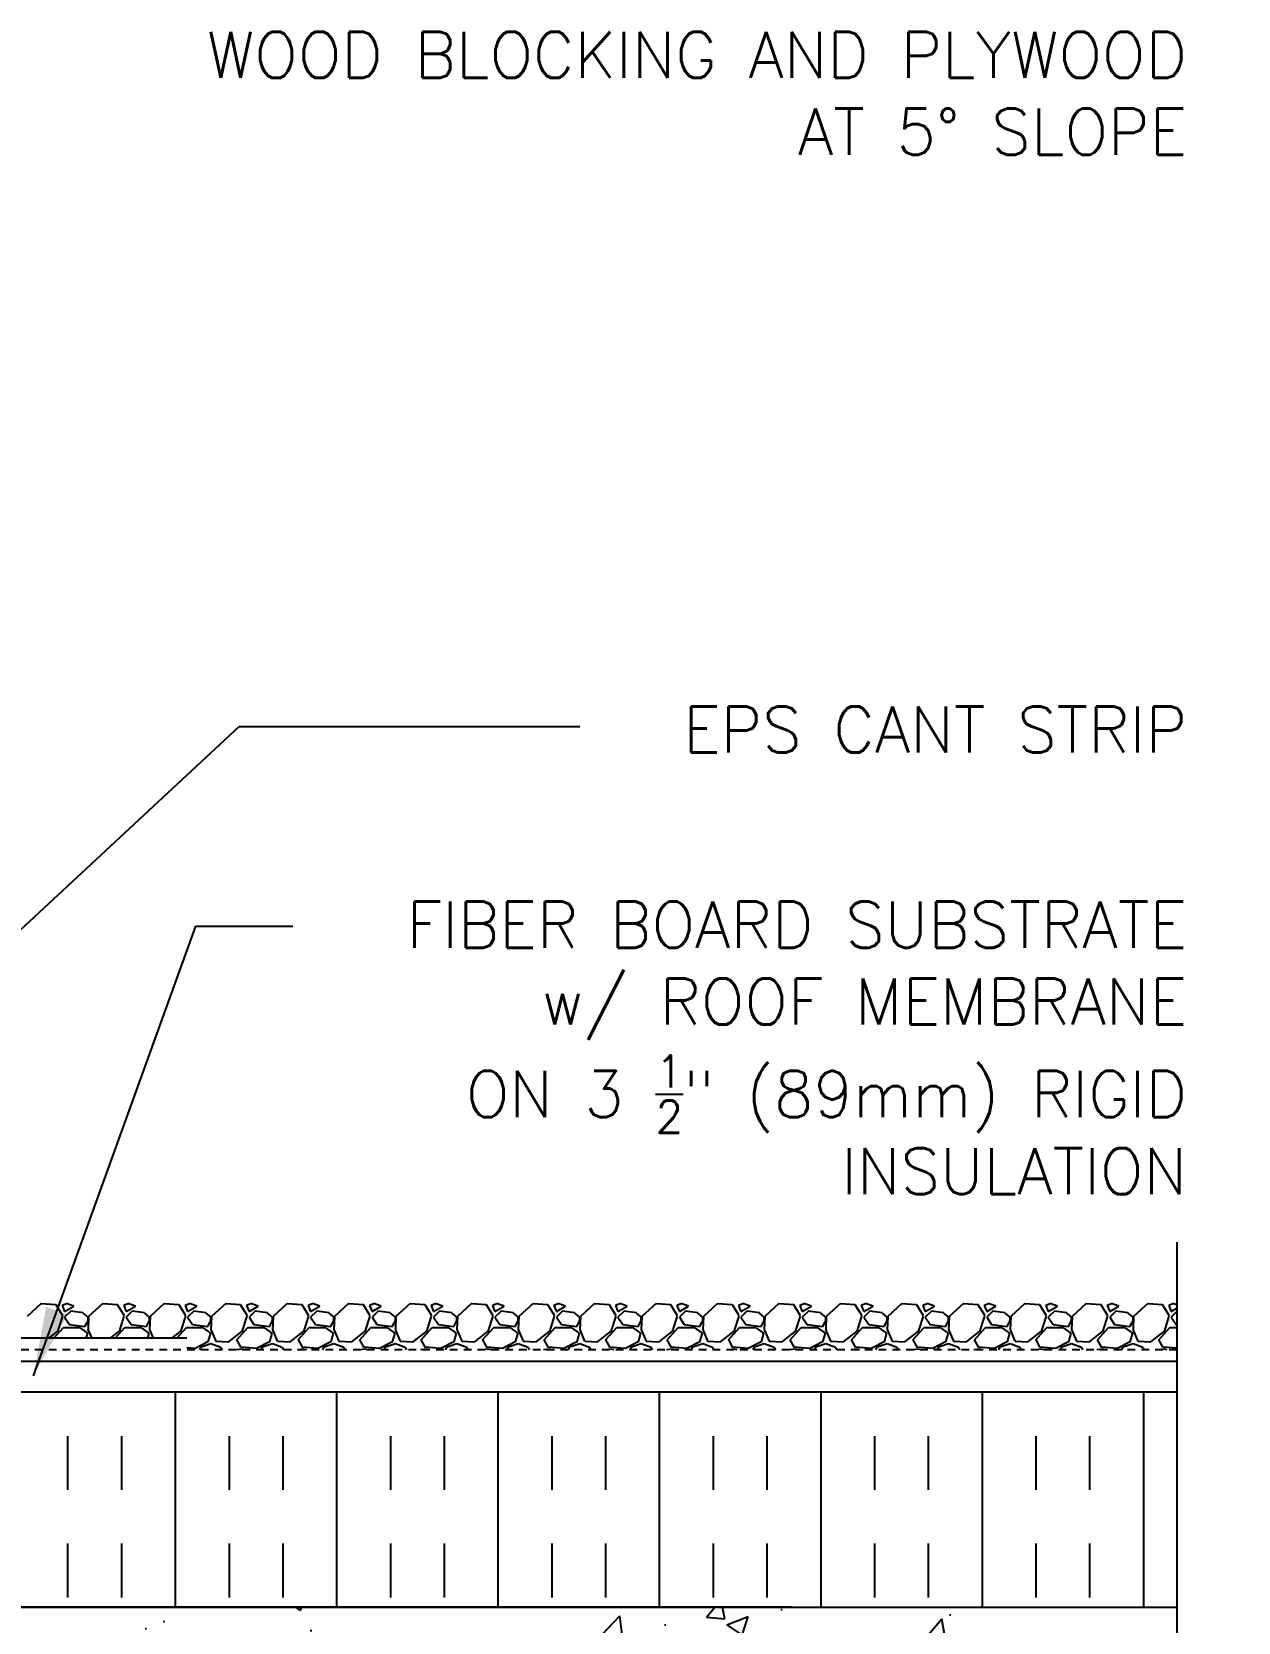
# Model space of a CAD drawing. Header units: inches. Extents: x 168.3 to 226.7, y 165.8 to 240.7.
# Drawn here: x 207.12 to 226.75, y 213.96 to 239.84 of the extents above; entities that cross this region are included whole.
import ezdxf

# ---------------------------------------------------------------- set-up
doc = ezdxf.new("R2010")
doc.units = ezdxf.units.IN
doc.header["$LTSCALE"] = 0.5
doc.header["$MEASUREMENT"] = 0
doc.linetypes.add('DASHED2', pattern=[0.375, 0.25, -0.125])
for name, color, linetype in [('HATCH', 12, 'Continuous'), ('line25', 2, 'Continuous'), ('LINE50', 5, 'Continuous'), ('LINE9', 9, 'Continuous'), ('TEXT', 4, 'Continuous')]:
    doc.layers.add(name, color=color, linetype=linetype)
doc.styles.add('DIM', font='romans.shx', dxfattribs={"width": 0.7})
doc.styles.add('ROMANS', font='romans.shx', dxfattribs={"height": 0.75})
doc.dimstyles.new('ext_12', dxfattribs={"dimscale": 12, "dimtxt": 0.075, "dimasz": 0.09375, "dimexe": 0.09375, "dimexo": 0.0625, "dimgap": 0.0625, "dimtad": 1, "dimdec": 1, "dimzin": 2, "dimdsep": 46, "dimlunit": 4, "dimtxsty": 'DIM', "dimcen": 0.09, "dimdle": 0.09375, "dimclrt": 4, "dimadec": 0, "dimazin": 0, "dimtfac": 1, "dimtdec": 1, "dimtmove": 2, "dimatfit": 3, "dimfxl": 1, "dimfrac": 2, "dimtolj": 1, "dimtzin": 0, "dimarcsym": 0})

msp = doc.modelspace()

# ---------------------------------------------------------------- hatches: boundary and pattern name
at = {"layer": 'HATCH'}
h = msp.add_hatch(dxfattribs=at)
h.set_pattern_fill('AR-CONC', color=256, scale=0.5)
h.set_pattern_definition([(50, (0, 0), (3.5863, -0.31376), [0.375, -4.125]), (355, (0, 0), (-0.693757, 3.76096), [0.3, -3.3]), (100.4514, (0.299, -0.026), (2.892544, 3.4472), [0.3187, -3.50571]), (46.1842, (0, 1), (5.336207, -0.827596), [0.5625, -6.1875]), (96.6356, (0.4447, 0.931), (4.67331, 4.87059), [0.47805, -5.25857]), (351.1842, (0, 1), (4.67331, 4.87059), [0.45, -4.95]), (21, (0.5, 0.75), (2.984535, -2.013094), [0.375, -4.125]), (326, (0.5, 0.75), (1.216577, 3.62575), [0.3, -3.3]), (71.4514, (0.7487, 0.5822), (4.201112, 1.612656), [0.3187, -3.50571]), (37.5, (0, 0), (0.0607993, 1.6644693), [0, -3.26, 0, -3.35, 0, -3.3125]), (7.5, (0, 0), (1.315348, 1.972059), [0, -1.91, 0, -3.185, 0, -1.2625]), (327.5, (-1.115, 0), (2.669112, -0.1127744), [0, -1.25, 0, -3.9, 0, -5.175]), (317.5, (-1.615, 0), (2.915931, 0.500525), [0, -1.625, 0, -2.59, 0, -3.675])])
h.paths.add_polyline_path([(196.564, 233.62, -1), (196.777, 233.109, 2.155404), (197.316, 232.915), (197.304, 232.936, -0.834375), (197.516, 233.062, 0.23174), (197.873, 232.91), (197.978, 232.91), (197.978, 232.98), (197.931, 232.98, -0.414214), (197.868, 233.043), (197.868, 233.11, -0.249069), (197.978, 233.318), (197.978, 233.359), (198.068, 233.359, 0.08841), (198.214, 233.457), (198.214, 234.177, 0.336749), (197.552, 234.072, 0.520567), (197.165, 234.072, 0.520567), (196.666, 234.072, 0.259173), (196.214, 234.291, 0.259173), (195.763, 234.072, 0.520567), (195.263, 234.072, 0.520567), (194.876, 234.072, 0.336749), (194.214, 234.177, 0.336749), (193.552, 234.072, 0.520567), (193.165, 234.072, 0.520567), (192.666, 234.072, 0.520567), (191.819, 234.072, 0.520567), (191.537, 234.072, 0.520567), (190.642, 234.072, 0.520567), (189.903, 234.072, 0.520567), (189.21, 234.072, 0.520567), (188.989, 234.072, 0.321585), (188.214, 234.097), (188.214, 233.457, 0.088416), (188.36, 233.359), (188.45, 233.359), (188.45, 233.318, -0.249069), (188.56, 233.11), (188.56, 233.043, -0.414214), (188.498, 232.98), (188.45, 232.98), (188.45, 232.91), (188.555, 232.91, 0.231736), (188.913, 233.062, -0.8344), (189.125, 232.936), (189.113, 232.915, 2.155404), (189.651, 233.109, -1), (189.865, 233.62, -0.311223), (190.574, 232.604), (190.573, 232.439, 1.661382), (191.135, 232.792, -1), (191.348, 233.303, -0.30095), (192.084, 232.431, 1.661382), (192.645, 232.783, 0.055617), (192.466, 232.829, -0.843243), (192.501, 233.261, -0.047544), (193.214, 233.326, -0.047544), (193.928, 233.261, -0.843243), (193.962, 232.829, 0.055617), (193.783, 232.783, 1.661382), (194.344, 232.431, -0.30095), (195.081, 233.303, -1), (195.294, 232.792, 1.661382), (195.855, 232.439), (195.855, 232.604, -0.311223)])
h.paths.add_polyline_path([(198.214, 229.264, 0.08841), (198.068, 229.362), (197.978, 229.362), (197.978, 229.403, -0.249069), (197.868, 229.61), (197.868, 229.678, -0.414214), (197.931, 229.74), (197.978, 229.74), (197.978, 229.81), (197.873, 229.81, -0.155529), (197.698, 229.945, 0.180914), (197.28, 230.256), (195.699, 230.609, 0.054974), (195.372, 230.645), (193.214, 230.645), (191.056, 230.645, 0.054974), (190.73, 230.609), (189.149, 230.256, 0.180914), (188.731, 229.945, -0.155529), (188.555, 229.81), (188.45, 229.81), (188.45, 229.74), (188.498, 229.74, -0.414214), (188.56, 229.678), (188.56, 229.61, -0.249069), (188.45, 229.403), (188.45, 229.362), (188.36, 229.362, 0.088416), (188.214, 229.264), (188.214, 226.201), (192.433, 226.201), (193.433, 227.201), (193.433, 225.201), (194.433, 226.201), (198.214, 226.201)])
h.paths.add_polyline_path([(198.214, 223.701), (194.433, 223.701), (193.433, 222.701), (193.433, 224.701), (192.433, 223.701), (188.214, 223.701), (188.214, 220.893, 0.088416), (188.36, 220.796), (188.45, 220.796), (188.45, 220.754, -0.249069), (188.56, 220.547), (188.56, 220.479, -0.414214), (188.498, 220.417), (188.45, 220.417), (188.45, 220.347), (188.555, 220.347, -0.168672), (188.741, 220.197, 0.17445), (189.149, 219.902), (190.73, 219.549, 0.054974), (191.056, 219.513), (193.214, 219.513), (195.372, 219.513, 0.054974), (195.699, 219.549), (197.28, 219.902, 0.17445), (197.687, 220.197, -0.168672), (197.873, 220.347), (197.978, 220.347), (197.978, 220.417), (197.931, 220.417, -0.414214), (197.868, 220.479), (197.868, 220.547, -0.249069), (197.978, 220.754), (197.978, 220.796), (198.068, 220.796, 0.08841), (198.214, 220.893)])
h.paths.add_polyline_path([(198.214, 216.701, 0.08841), (198.068, 216.798), (197.978, 216.798), (197.978, 216.84, -0.249069), (197.868, 217.047), (197.868, 217.114, -0.414214), (197.931, 217.177), (197.978, 217.177), (197.978, 217.247), (197.873, 217.247, 0.231736), (197.516, 217.096, -0.8344), (197.304, 217.221), (197.316, 217.243, 2.155404), (196.777, 217.048, -1), (196.564, 216.537, -0.311223), (195.855, 217.553), (195.855, 217.718, 1.661382), (195.294, 217.366, -1), (195.081, 216.854, -0.307094), (194.342, 217.75, 1.604516), (193.783, 217.374, 0.044004), (193.924, 217.335, -0.921438), (193.928, 216.896, -0.047544), (193.214, 216.831, -0.047544), (192.501, 216.896, -0.921438), (192.504, 217.335, 0.044004), (192.645, 217.374, 1.604516), (192.087, 217.75, -0.307094), (191.348, 216.854, -1), (191.135, 217.366, 1.661382), (190.573, 217.718), (190.574, 217.573, -0.316114), (189.865, 216.537, -1), (189.651, 217.048, 2.135543), (189.111, 217.248, -0.940447), (188.913, 217.096, 0.23174), (188.555, 217.247), (188.45, 217.247), (188.45, 217.177), (188.498, 217.177, -0.414214), (188.56, 217.114), (188.56, 217.047, -0.249069), (188.45, 216.84), (188.45, 216.798), (188.36, 216.798, 0.088416), (188.214, 216.701), (188.214, 214.701), (188.214, 214.258, -0.303256), (188.389, 214.19, -0.520567), (188.79, 214.19, -0.520567), (189.087, 214.19, -0.520567), (189.54, 214.19, -0.520567), (189.81, 214.19, -0.520567), (190.209, 214.19, -0.520567), (190.668, 214.19, -0.520567), (191.11, 214.19, -0.520567), (191.515, 214.19, -0.520567), (191.927, 214.19, -0.520567), (192.265, 214.19, -0.520567), (192.536, 214.19, -0.520567), (193.124, 214.19, -0.520567), (193.394, 214.19, -0.520567), (193.889, 214.19, -0.520567), (194.45, 214.19, -0.520567), (194.869, 214.19, -0.520567), (195.524, 214.19, -0.520567), (195.87, 214.19, -0.520567), (196.512, 214.19, -0.520567), (196.992, 214.19, -0.520567), (197.465, 214.19, -0.520567), (197.763, 214.19, -0.520567), (198.21, 214.19, -0.510352), (198.902, 214.201), (198.902, 214.701), (198.214, 214.701)])
h.paths.add_polyline_path([(194.714, 212.951), (194.964, 212.951), (225.747, 212.951), (225.747, 214.201), (198.902, 214.201, 0.510352), (198.21, 214.19, 0.520567), (197.763, 214.19, 0.520567), (197.465, 214.19, 0.520567), (196.992, 214.19, 0.520567), (196.512, 214.19, 0.520567), (195.87, 214.19, 0.520567), (195.524, 214.19, 0.520567), (194.869, 214.19, 0.520567), (194.45, 214.19, 0.520567), (193.889, 214.19, 0.520567), (193.394, 214.19, 0.520567), (193.124, 214.19, 0.520567), (192.536, 214.19, 0.520567), (192.265, 214.19, 0.520567), (191.927, 214.19, 0.520567), (191.515, 214.19, 0.520567), (191.11, 214.19, 0.520567), (190.668, 214.19, 0.520567), (190.209, 214.19, 0.520567), (189.81, 214.19, 0.520567), (189.54, 214.19, 0.520567), (189.087, 214.19, 0.520567), (188.79, 214.19, 0.520567), (188.389, 214.19, 0.303256), (188.214, 214.258), (188.214, 213.006), (188.579, 213.006), (188.579, 211.806), (188.214, 211.806), (188.214, 211.056), (188.579, 211.056), (188.579, 211.014, -0.350991), (188.846, 210.936, -0.520567), (189.286, 210.936, -0.520567), (189.676, 210.936, -0.520567), (189.993, 210.936, -0.520567), (190.383, 210.936, -0.520567), (190.886, 210.936, -0.520567), (191.301, 210.936, -0.520567), (191.955, 210.936, -0.520567), (192.497, 210.936, -0.520567), (193.139, 210.936, -0.520567), (193.491, 210.936, -0.520567), (194.007, 210.936, -0.507082), (194.714, 210.951)])
h.paths.add_polyline_path([(225.747, 212.701), (195.214, 212.701), (195.214, 212.451), (199.316, 212.451), (200.316, 211.451), (225.747, 211.451)], flags=17)
h.paths.add_polyline_path([(225.747, 212.951), (194.964, 212.951, -0.414214), (195.214, 212.701), (225.747, 212.701)], flags=17)
h.paths.add_polyline_path([(195.936, 207.158), (196.214, 207.158), (196.214, 210.951), (194.714, 210.951, 0.507082), (194.007, 210.936, 0.520567), (193.491, 210.936, 0.520567), (193.139, 210.936, 0.520567), (192.497, 210.936, 0.520567), (191.955, 210.936, 0.520567), (191.301, 210.936, 0.520567), (190.886, 210.936, 0.520567), (190.383, 210.936, 0.520567), (189.993, 210.936, 0.520567), (189.676, 210.936, 0.520567), (189.286, 210.936, 0.520567), (188.846, 210.936, 0.350991), (188.579, 211.014), (188.579, 209.856), (188.214, 209.856), (188.214, 209.106), (188.579, 209.106), (188.579, 207.906), (188.214, 207.906), (188.214, 207.156), (188.579, 207.156), (188.579, 206.372, -0.385423), (188.624, 206.322), (188.624, 206.292), (188.724, 206.292), (188.724, 204.455, 0.108933), (188.877, 204.568, -0.8344), (189.089, 204.442), (189.077, 204.421, 2.155404), (189.615, 204.615, -1), (189.829, 205.127, -0.311223), (190.538, 204.111), (190.537, 203.946, 1.661382), (191.099, 204.298, -1), (191.312, 204.809, -0.30095), (192.048, 203.937, 1.661382), (192.609, 204.29, 0.055617), (192.43, 204.335, -0.843243), (192.465, 204.768, -0.049932), (193.214, 204.832, -0.049932), (193.964, 204.768, -0.843243), (193.998, 204.335, 0.055617), (193.819, 204.29, 1.661382), (194.38, 203.937, -0.30095), (195.116, 204.809, -1), (195.33, 204.298, 1.661382), (195.891, 203.946), (195.891, 204.111, -0.311223), (196.6, 205.127, -1), (196.813, 204.615, 2.155404), (197.352, 204.421), (197.34, 204.442, -0.834375), (197.552, 204.568, 0.10894), (197.704, 204.455), (197.704, 206.292), (197.804, 206.292), (197.804, 206.322, -0.385423), (197.849, 206.372), (197.849, 207.156), (198.214, 207.156), (198.214, 207.451), (198.214, 210.951), (196.714, 210.951), (196.714, 207.158), (196.993, 207.158), (196.993, 206.932), (196.733, 206.932), (196.464, 206.932), (195.936, 206.932)])
h.paths.add_polyline_path([(197.704, 199.695, 0.268138), (197.543, 199.843), (188.885, 199.843, 0.268156), (188.724, 199.695), (188.724, 198.333), (188.844, 198.133), (188.844, 198.021), (188.214, 198.021), (188.214, 196.701), (188.214, 194.701, 0.088416), (188.36, 194.603), (188.45, 194.603), (188.45, 194.562, -0.249069), (188.56, 194.355), (188.56, 194.287, -0.414214), (188.498, 194.225), (188.45, 194.225), (188.45, 194.155), (188.555, 194.155, 0.231736), (188.913, 194.306, -0.8344), (189.125, 194.18), (189.113, 194.159, 2.155404), (189.651, 194.353, -1), (189.865, 194.864, -0.311223), (190.574, 193.848), (190.573, 193.683, 1.661382), (191.135, 194.036, -1), (191.348, 194.547, -0.30095), (192.084, 193.675, 1.661382), (192.645, 194.028, 0.055617), (192.466, 194.073, -0.843243), (192.501, 194.505, -0.047544), (193.214, 194.57, -0.047544), (193.928, 194.505, -0.843243), (193.962, 194.073, 0.055617), (193.783, 194.028, 1.661382), (194.344, 193.675, -0.30095), (195.081, 194.547, -1), (195.294, 194.036, 1.661382), (195.855, 193.683), (195.855, 193.848, -0.311223), (196.564, 194.864, -1), (196.777, 194.353, 2.155404), (197.316, 194.159), (197.304, 194.18, -0.834375), (197.516, 194.306, 0.23174), (197.873, 194.155), (197.978, 194.155), (197.978, 194.225), (197.931, 194.225, -0.414214), (197.868, 194.287), (197.868, 194.355, -0.249069), (197.978, 194.562), (197.978, 194.603), (198.068, 194.603, 0.08841), (198.214, 194.701), (198.214, 196.701), (198.214, 198.021), (197.584, 198.021), (197.584, 198.133), (197.704, 198.333)])
h.paths.add_polyline_path([(198.068, 190.606), (197.978, 190.606), (197.978, 190.647, -0.249069), (197.868, 190.855), (197.868, 190.922, -0.414214), (197.931, 190.985), (197.978, 190.985), (197.978, 191.055), (197.873, 191.055, -0.155529), (197.698, 191.189, 0.180914), (197.28, 191.5), (195.699, 191.853, 0.054974), (195.372, 191.889), (193.214, 191.889), (191.056, 191.889, 0.054974), (190.73, 191.853), (189.149, 191.5, 0.180914), (188.731, 191.189, -0.155529), (188.555, 191.055), (188.45, 191.055), (188.45, 190.985), (188.498, 190.985, -0.414214), (188.56, 190.922), (188.56, 190.855, -0.249069), (188.45, 190.647), (188.45, 190.606), (188.36, 190.606, 0.088416), (188.214, 190.508), (188.214, 187.703), (192.214, 187.703), (193.214, 188.703), (193.214, 187.703), (193.214, 186.703), (194.214, 187.703), (198.214, 187.703), (198.214, 190.508, 0.08841)])
h.paths.add_polyline_path([(193.138, 203.027, 0.225652), (192.763, 203.402), (189.099, 203.402, 0.225652), (188.724, 203.027), (188.724, 202.187, 0.225652), (189.099, 201.812), (192.763, 201.812, 0.225652), (193.138, 202.187)])
h.paths.add_polyline_path([(193.138, 201.246, 0.225652), (192.763, 201.621), (189.099, 201.621, 0.225652), (188.724, 201.246), (188.724, 200.405, 0.225652), (189.099, 200.03), (192.763, 200.03, 0.225652), (193.138, 200.405)])
h.paths.add_polyline_path([(197.704, 200.405), (197.704, 201.246, 0.225652), (197.329, 201.621), (193.666, 201.621, 0.225652), (193.291, 201.246), (193.291, 200.405, 0.225652), (193.666, 200.03), (197.329, 200.03, 0.225652)])
h.paths.add_polyline_path([(197.704, 203.027, 0.225652), (197.329, 203.402), (193.666, 203.402, 0.225652), (193.291, 203.027), (193.291, 202.187, 0.225652), (193.666, 201.812), (197.329, 201.812, 0.225652), (197.704, 202.187)])
h = msp.add_hatch(dxfattribs=at)
h.set_pattern_fill('INSUL', color=256, scale=7, angle=90, style=0)
h.set_pattern_definition([(90, (222.5833, 216.1086), (-2.625, 2e-16), []), (90, (221.7083, 216.1086), (-2.625, 2e-16), [0.875, -0.875]), (90, (220.8333, 216.1086), (-2.625, 2e-16), [0.875, -0.875])])
h.paths.add_polyline_path([(225.747, 217.701), (219.488, 217.701), (219.488, 214.201), (225.747, 214.201)])
h.paths.add_polyline_path([(201.339, 217.701), (201.339, 214.201), (219.479, 214.201), (219.479, 217.701)])

# ---------------------------------------------------------------- linework, layer by layer
for p, q in [((207.276, 219.14), (207.046, 218.93)), ((207.516, 219.119), (207.276, 219.139)), ((207.628, 218.94), (207.518, 219.12)), ((207.546, 218.689), (207.626, 218.939)), ((207.686, 219.139), (207.616, 219.109)), ((207.616, 219.11), (207.656, 219.01)), ((207.656, 219.01), (207.806, 219.1)), ((207.756, 219.02), (207.656, 218.92)), ((207.806, 219.1), (207.686, 219.14)), ((207.957, 218.99), (207.757, 219.02)), ((208.038, 218.918), (207.958, 218.988)), ((208.276, 219.14), (208.046, 218.93)), ((208.516, 219.119), (208.276, 219.139)), ((208.628, 218.94), (208.518, 219.12)), ((208.546, 218.689), (208.626, 218.939)), ((208.686, 219.139), (208.616, 219.109)), ((208.616, 219.11), (208.656, 219.01)), ((208.656, 219.01), (208.806, 219.1)), ((208.756, 219.02), (208.656, 218.92)), ((208.806, 219.1), (208.686, 219.14)), ((208.957, 218.99), (208.757, 219.02)), ((209.038, 218.918), (208.958, 218.988)), ((209.276, 219.14), (209.046, 218.93)), ((209.516, 219.119), (209.276, 219.139)), ((209.628, 218.94), (209.518, 219.12)), ((209.546, 218.689), (209.626, 218.939)), ((209.686, 219.139), (209.616, 219.109)), ((209.616, 219.11), (209.656, 219.01)), ((209.656, 219.01), (209.806, 219.1)), ((209.756, 219.02), (209.656, 218.92)), ((209.806, 219.1), (209.686, 219.14)), ((209.957, 218.99), (209.757, 219.02)), ((210.038, 218.918), (209.958, 218.988)), ((210.276, 219.14), (210.046, 218.93)), ((210.516, 219.119), (210.276, 219.139)), ((210.628, 218.94), (210.518, 219.12)), ((210.546, 218.689), (210.626, 218.939)), ((210.686, 219.139), (210.616, 219.109)), ((210.616, 219.11), (210.656, 219.01)), ((210.656, 219.01), (210.806, 219.1)), ((210.756, 219.02), (210.656, 218.92)), ((210.806, 219.1), (210.686, 219.14)), ((210.957, 218.99), (210.757, 219.02)), ((211.038, 218.918), (210.958, 218.988)), ((211.276, 219.14), (211.046, 218.93)), ((211.516, 219.119), (211.276, 219.139)), ((211.628, 218.94), (211.518, 219.12)), ((211.546, 218.689), (211.626, 218.939)), ((211.686, 219.139), (211.616, 219.109)), ((211.616, 219.11), (211.656, 219.01)), ((211.656, 219.01), (211.806, 219.1)), ((211.756, 219.02), (211.656, 218.92)), ((211.806, 219.1), (211.686, 219.14)), ((211.957, 218.99), (211.757, 219.02)), ((212.038, 218.918), (211.958, 218.988)), ((212.276, 219.14), (212.046, 218.93)), ((212.516, 219.119), (212.276, 219.139)), ((212.628, 218.94), (212.518, 219.12)), ((212.546, 218.689), (212.626, 218.939)), ((212.686, 219.139), (212.616, 219.109)), ((212.616, 219.11), (212.656, 219.01)), ((212.656, 219.01), (212.806, 219.1)), ((212.756, 219.02), (212.656, 218.92)), ((212.806, 219.1), (212.686, 219.14)), ((212.957, 218.99), (212.757, 219.02)), ((213.038, 218.918), (212.958, 218.988)), ((213.276, 219.14), (213.046, 218.93)), ((213.516, 219.119), (213.276, 219.139)), ((213.628, 218.94), (213.518, 219.12)), ((213.546, 218.689), (213.626, 218.939)), ((213.686, 219.139), (213.616, 219.109)), ((213.616, 219.11), (213.656, 219.01)), ((213.656, 219.01), (213.806, 219.1)), ((213.756, 219.02), (213.656, 218.92)), ((213.806, 219.1), (213.686, 219.14)), ((213.957, 218.99), (213.757, 219.02)), ((214.038, 218.918), (213.958, 218.988)), ((214.276, 219.14), (214.046, 218.93)), ((214.516, 219.119), (214.276, 219.139)), ((214.628, 218.94), (214.518, 219.12)), ((214.546, 218.689), (214.626, 218.939)), ((214.686, 219.139), (214.616, 219.109)), ((214.616, 219.11), (214.656, 219.01)), ((214.656, 219.01), (214.806, 219.1)), ((214.756, 219.02), (214.656, 218.92)), ((214.806, 219.1), (214.686, 219.14)), ((214.957, 218.99), (214.757, 219.02)), ((215.038, 218.918), (214.958, 218.988)), ((215.276, 219.14), (215.046, 218.93)), ((215.516, 219.119), (215.276, 219.139)), ((215.628, 218.94), (215.518, 219.12)), ((215.546, 218.689), (215.626, 218.939)), ((215.686, 219.139), (215.616, 219.109)), ((215.616, 219.11), (215.656, 219.01)), ((215.656, 219.01), (215.806, 219.1)), ((215.756, 219.02), (215.656, 218.92)), ((215.806, 219.1), (215.686, 219.14)), ((215.957, 218.99), (215.757, 219.02)), ((216.038, 218.918), (215.958, 218.988)), ((216.276, 219.14), (216.046, 218.93)), ((216.516, 219.119), (216.276, 219.139)), ((216.628, 218.94), (216.518, 219.12)), ((216.546, 218.689), (216.626, 218.939)), ((216.686, 219.139), (216.616, 219.109)), ((216.616, 219.11), (216.656, 219.01)), ((216.656, 219.01), (216.806, 219.1)), ((216.756, 219.02), (216.656, 218.92)), ((216.806, 219.1), (216.686, 219.14)), ((216.957, 218.99), (216.757, 219.02)), ((217.038, 218.918), (216.958, 218.988)), ((217.276, 219.14), (217.046, 218.93)), ((217.516, 219.119), (217.276, 219.139)), ((217.628, 218.94), (217.518, 219.12)), ((217.546, 218.689), (217.626, 218.939)), ((217.686, 219.139), (217.616, 219.109)), ((217.616, 219.11), (217.656, 219.01)), ((217.656, 219.01), (217.806, 219.1)), ((217.756, 219.02), (217.656, 218.92)), ((217.806, 219.1), (217.686, 219.14)), ((217.957, 218.99), (217.757, 219.02)), ((218.038, 218.918), (217.958, 218.988)), ((218.276, 219.14), (218.046, 218.93)), ((218.516, 219.119), (218.276, 219.139)), ((218.628, 218.94), (218.518, 219.12)), ((218.546, 218.689), (218.626, 218.939)), ((218.686, 219.139), (218.616, 219.109)), ((218.616, 219.11), (218.656, 219.01)), ((218.656, 219.01), (218.806, 219.1)), ((218.756, 219.02), (218.656, 218.92)), ((218.806, 219.1), (218.686, 219.14)), ((218.957, 218.99), (218.757, 219.02)), ((219.038, 218.918), (218.958, 218.988)), ((219.276, 219.14), (219.046, 218.93)), ((219.516, 219.119), (219.276, 219.139)), ((219.628, 218.94), (219.518, 219.12)), ((219.546, 218.689), (219.626, 218.939)), ((219.686, 219.139), (219.616, 219.109)), ((219.616, 219.11), (219.656, 219.01)), ((219.656, 219.01), (219.806, 219.1)), ((219.756, 219.02), (219.656, 218.92)), ((219.806, 219.1), (219.686, 219.14)), ((219.957, 218.99), (219.757, 219.02)), ((220.038, 218.918), (219.958, 218.988)), ((220.276, 219.14), (220.046, 218.93)), ((220.516, 219.119), (220.276, 219.139)), ((220.628, 218.94), (220.518, 219.12)), ((220.546, 218.689), (220.626, 218.939)), ((220.686, 219.139), (220.616, 219.109)), ((220.616, 219.11), (220.656, 219.01)), ((220.656, 219.01), (220.806, 219.1)), ((220.756, 219.02), (220.656, 218.92)), ((220.806, 219.1), (220.686, 219.14)), ((220.957, 218.99), (220.757, 219.02)), ((221.038, 218.918), (220.958, 218.988)), ((221.276, 219.14), (221.046, 218.93)), ((221.516, 219.119), (221.276, 219.139)), ((221.628, 218.94), (221.518, 219.12)), ((221.546, 218.689), (221.626, 218.939)), ((221.686, 219.139), (221.616, 219.109)), ((221.616, 219.11), (221.656, 219.01)), ((221.656, 219.01), (221.806, 219.1)), ((221.756, 219.02), (221.656, 218.92)), ((221.806, 219.1), (221.686, 219.14)), ((221.957, 218.99), (221.757, 219.02)), ((222.038, 218.918), (221.958, 218.988)), ((222.276, 219.14), (222.046, 218.93)), ((222.516, 219.119), (222.276, 219.139)), ((222.628, 218.94), (222.518, 219.12)), ((222.546, 218.689), (222.626, 218.939)), ((222.686, 219.139), (222.616, 219.109)), ((222.616, 219.11), (222.656, 219.01)), ((222.656, 219.01), (222.806, 219.1)), ((222.756, 219.02), (222.656, 218.92)), ((222.806, 219.1), (222.686, 219.14)), ((222.957, 218.99), (222.757, 219.02)), ((223.038, 218.918), (222.958, 218.988)), ((223.276, 219.14), (223.046, 218.93)), ((223.516, 219.119), (223.276, 219.139)), ((223.628, 218.94), (223.518, 219.12)), ((223.546, 218.689), (223.626, 218.939)), ((223.686, 219.139), (223.616, 219.109)), ((223.616, 219.11), (223.656, 219.01)), ((223.656, 219.01), (223.806, 219.1)), ((223.756, 219.02), (223.656, 218.92)), ((223.806, 219.1), (223.686, 219.14)), ((223.957, 218.99), (223.757, 219.02)), ((224.038, 218.918), (223.958, 218.988)), ((224.276, 219.14), (224.046, 218.93)), ((224.516, 219.119), (224.276, 219.139)), ((224.628, 218.94), (224.518, 219.12)), ((224.546, 218.689), (224.626, 218.939)), ((224.686, 219.139), (224.616, 219.109)), ((224.616, 219.11), (224.656, 219.01)), ((224.656, 219.01), (224.806, 219.1)), ((224.756, 219.02), (224.656, 218.92)), ((224.806, 219.1), (224.686, 219.14)), ((224.957, 218.99), (224.757, 219.02)), ((225.038, 218.918), (224.958, 218.988)), ((225.276, 219.14), (225.046, 218.93)), ((225.516, 219.119), (225.276, 219.139)), ((225.628, 218.94), (225.518, 219.12)), ((225.546, 218.689), (225.626, 218.939)), ((225.686, 219.139), (225.616, 219.109)), ((225.616, 219.11), (225.656, 219.01)), ((225.656, 219.01), (225.747, 219.064)), ((225.747, 219.01), (225.656, 218.92)), ((225.747, 219.12), (225.686, 219.14)), ((207.398, 218.576), (207.546, 218.69)), ((207.48, 218.576), (207.636, 218.75)), ((207.636, 218.75), (207.896, 218.75)), ((207.656, 218.92), (207.736, 218.8)), ((207.736, 218.799), (207.986, 218.769)), ((207.896, 218.751), (208.026, 218.661)), ((207.986, 218.77), (208.036, 218.86)), ((208.035, 218.721), (208.096, 218.576)), ((208.046, 218.93), (208.036, 218.72)), ((208.036, 218.86), (208.036, 218.92)), ((208.398, 218.576), (208.546, 218.69)), ((208.48, 218.576), (208.636, 218.75)), ((208.636, 218.75), (208.896, 218.75)), ((208.656, 218.92), (208.736, 218.8)), ((208.736, 218.799), (208.986, 218.769)), ((208.896, 218.751), (209.026, 218.661)), ((208.986, 218.77), (209.036, 218.86)), ((209.035, 218.721), (209.096, 218.576)), ((209.046, 218.93), (209.036, 218.72)), ((209.036, 218.86), (209.036, 218.92)), ((209.398, 218.576), (209.546, 218.69)), ((209.48, 218.576), (209.636, 218.75)), ((209.636, 218.75), (209.896, 218.75)), ((209.656, 218.92), (209.736, 218.8)), ((209.736, 218.799), (209.986, 218.769)), ((209.896, 218.751), (210.026, 218.661)), ((209.986, 218.77), (210.036, 218.86)), ((210.035, 218.721), (210.115, 218.531)), ((210.046, 218.93), (210.036, 218.72)), ((210.036, 218.86), (210.036, 218.92)), ((210.326, 218.52), (210.546, 218.69)), ((210.456, 218.55), (210.636, 218.75)), ((210.636, 218.75), (210.896, 218.75)), ((210.656, 218.92), (210.736, 218.8)), ((210.736, 218.799), (210.986, 218.769)), ((210.896, 218.751), (211.026, 218.661)), ((210.986, 218.77), (211.036, 218.86)), ((211.035, 218.721), (211.115, 218.531)), ((211.046, 218.93), (211.036, 218.72)), ((211.036, 218.86), (211.036, 218.92)), ((211.326, 218.52), (211.546, 218.69)), ((211.456, 218.55), (211.636, 218.75)), ((211.636, 218.75), (211.896, 218.75)), ((211.656, 218.92), (211.736, 218.8)), ((211.736, 218.799), (211.986, 218.769)), ((211.896, 218.751), (212.026, 218.661)), ((211.986, 218.77), (212.036, 218.86)), ((212.035, 218.721), (212.115, 218.531)), ((212.046, 218.93), (212.036, 218.72)), ((212.036, 218.86), (212.036, 218.92)), ((212.326, 218.52), (212.546, 218.69)), ((212.456, 218.55), (212.636, 218.75)), ((212.636, 218.75), (212.896, 218.75)), ((212.656, 218.92), (212.736, 218.8)), ((212.736, 218.799), (212.986, 218.769)), ((212.896, 218.751), (213.026, 218.661)), ((212.986, 218.77), (213.036, 218.86)), ((213.035, 218.721), (213.115, 218.531)), ((213.046, 218.93), (213.036, 218.72)), ((213.036, 218.86), (213.036, 218.92)), ((213.326, 218.52), (213.546, 218.69)), ((213.456, 218.55), (213.636, 218.75)), ((213.636, 218.75), (213.896, 218.75)), ((213.656, 218.92), (213.736, 218.8)), ((213.736, 218.799), (213.986, 218.769)), ((213.896, 218.751), (214.026, 218.661)), ((213.986, 218.77), (214.036, 218.86)), ((214.035, 218.721), (214.115, 218.531)), ((214.046, 218.93), (214.036, 218.72)), ((214.036, 218.86), (214.036, 218.92)), ((214.326, 218.52), (214.546, 218.69)), ((214.456, 218.55), (214.636, 218.75)), ((214.636, 218.75), (214.896, 218.75)), ((214.656, 218.92), (214.736, 218.8)), ((214.736, 218.799), (214.986, 218.769)), ((214.896, 218.751), (215.026, 218.661)), ((214.986, 218.77), (215.036, 218.86)), ((215.035, 218.721), (215.115, 218.531)), ((215.046, 218.93), (215.036, 218.72)), ((215.036, 218.86), (215.036, 218.92)), ((215.326, 218.52), (215.546, 218.69)), ((215.456, 218.55), (215.636, 218.75)), ((215.636, 218.75), (215.896, 218.75)), ((215.656, 218.92), (215.736, 218.8)), ((215.736, 218.799), (215.986, 218.769)), ((215.896, 218.751), (216.026, 218.661)), ((215.986, 218.77), (216.036, 218.86)), ((216.035, 218.721), (216.115, 218.531)), ((216.046, 218.93), (216.036, 218.72)), ((216.036, 218.86), (216.036, 218.92)), ((216.326, 218.52), (216.546, 218.69)), ((216.456, 218.55), (216.636, 218.75)), ((216.636, 218.75), (216.896, 218.75)), ((216.656, 218.92), (216.736, 218.8)), ((216.736, 218.799), (216.986, 218.769)), ((216.896, 218.751), (217.026, 218.661)), ((216.986, 218.77), (217.036, 218.86)), ((217.035, 218.721), (217.115, 218.531)), ((217.046, 218.93), (217.036, 218.72)), ((217.036, 218.86), (217.036, 218.92)), ((217.326, 218.52), (217.546, 218.69)), ((217.456, 218.55), (217.636, 218.75)), ((217.636, 218.75), (217.896, 218.75)), ((217.656, 218.92), (217.736, 218.8)), ((217.736, 218.799), (217.986, 218.769)), ((217.896, 218.751), (218.026, 218.661)), ((217.986, 218.77), (218.036, 218.86)), ((218.035, 218.721), (218.115, 218.531)), ((218.046, 218.93), (218.036, 218.72)), ((218.036, 218.86), (218.036, 218.92)), ((218.326, 218.52), (218.546, 218.69)), ((218.456, 218.55), (218.636, 218.75)), ((218.636, 218.75), (218.896, 218.75)), ((218.656, 218.92), (218.736, 218.8)), ((218.736, 218.799), (218.986, 218.769)), ((218.896, 218.752), (219.026, 218.662)), ((218.986, 218.77), (219.036, 218.86)), ((219.035, 218.721), (219.115, 218.531)), ((219.046, 218.93), (219.036, 218.72)), ((219.036, 218.86), (219.036, 218.92)), ((219.326, 218.52), (219.546, 218.69)), ((219.456, 218.55), (219.636, 218.75)), ((219.636, 218.75), (219.896, 218.75)), ((219.656, 218.92), (219.736, 218.8)), ((219.736, 218.799), (219.986, 218.769)), ((219.896, 218.751), (220.026, 218.661)), ((219.986, 218.77), (220.036, 218.86)), ((220.035, 218.721), (220.115, 218.531)), ((220.046, 218.93), (220.036, 218.72)), ((220.036, 218.86), (220.036, 218.92)), ((220.326, 218.52), (220.546, 218.69)), ((220.456, 218.55), (220.636, 218.75)), ((220.636, 218.75), (220.896, 218.75)), ((220.656, 218.92), (220.736, 218.8)), ((220.736, 218.799), (220.986, 218.769)), ((220.896, 218.751), (221.026, 218.661)), ((220.986, 218.77), (221.036, 218.86)), ((221.035, 218.721), (221.115, 218.531)), ((221.046, 218.93), (221.036, 218.72)), ((221.036, 218.86), (221.036, 218.92)), ((221.326, 218.52), (221.546, 218.69)), ((221.456, 218.55), (221.636, 218.75)), ((221.636, 218.75), (221.896, 218.75)), ((221.656, 218.92), (221.736, 218.8)), ((221.736, 218.799), (221.986, 218.769)), ((221.896, 218.751), (222.026, 218.661)), ((221.986, 218.77), (222.036, 218.86)), ((222.035, 218.721), (222.115, 218.531)), ((222.046, 218.93), (222.036, 218.72)), ((222.036, 218.86), (222.036, 218.92)), ((222.326, 218.52), (222.546, 218.69)), ((222.456, 218.55), (222.636, 218.75)), ((222.636, 218.75), (222.896, 218.75)), ((222.656, 218.92), (222.736, 218.8)), ((222.736, 218.799), (222.986, 218.769)), ((222.896, 218.751), (223.026, 218.661)), ((222.986, 218.77), (223.036, 218.86)), ((223.035, 218.721), (223.115, 218.531)), ((223.046, 218.93), (223.036, 218.72)), ((223.036, 218.86), (223.036, 218.92)), ((223.326, 218.52), (223.546, 218.69)), ((223.456, 218.55), (223.636, 218.75)), ((223.636, 218.75), (223.896, 218.75)), ((223.656, 218.92), (223.736, 218.8)), ((223.736, 218.799), (223.986, 218.769)), ((223.896, 218.751), (224.026, 218.661)), ((223.986, 218.77), (224.036, 218.86)), ((224.035, 218.721), (224.115, 218.531)), ((224.046, 218.93), (224.036, 218.72)), ((224.036, 218.86), (224.036, 218.92)), ((224.326, 218.52), (224.546, 218.69)), ((224.456, 218.55), (224.636, 218.75)), ((224.636, 218.75), (224.896, 218.75)), ((224.656, 218.92), (224.736, 218.8)), ((224.736, 218.799), (224.986, 218.769)), ((224.896, 218.751), (225.026, 218.661)), ((224.986, 218.77), (225.036, 218.86)), ((225.035, 218.721), (225.115, 218.531)), ((225.046, 218.93), (225.036, 218.72)), ((225.036, 218.86), (225.036, 218.92)), ((225.326, 218.52), (225.546, 218.69)), ((225.456, 218.55), (225.636, 218.75)), ((225.636, 218.75), (225.747, 218.75)), ((225.656, 218.92), (225.736, 218.8)), ((225.736, 218.799), (225.747, 218.798)), ((209.645, 218.576), (205.696, 218.576)), ((208.026, 218.66), (208.002, 218.576)), ((209.026, 218.66), (209.002, 218.576)), ((209.645, 218.451), (209.645, 218.451)), ((209.776, 218.411), (209.645, 218.422)), ((209.987, 218.519), (209.777, 218.409)), ((209.854, 218.388), (209.876, 218.44)), ((209.876, 218.44), (210.036, 218.49)), ((210.026, 218.66), (209.986, 218.52)), ((210.036, 218.49), (210.196, 218.43)), ((210.116, 218.529), (210.326, 218.519)), ((210.196, 218.429), (210.215, 218.388)), ((210.528, 218.429), (210.458, 218.549)), ((210.776, 218.411), (210.526, 218.431)), ((210.987, 218.519), (210.777, 218.409)), ((210.854, 218.388), (210.876, 218.44)), ((210.876, 218.44), (211.036, 218.49)), ((211.026, 218.66), (210.986, 218.52)), ((211.036, 218.49), (211.196, 218.43)), ((211.116, 218.529), (211.326, 218.519)), ((211.196, 218.429), (211.215, 218.388)), ((211.528, 218.429), (211.458, 218.549)), ((211.776, 218.411), (211.526, 218.431)), ((211.987, 218.519), (211.777, 218.409)), ((211.854, 218.388), (211.876, 218.44)), ((211.876, 218.44), (212.036, 218.49)), ((212.026, 218.66), (211.986, 218.52)), ((212.036, 218.49), (212.196, 218.43)), ((212.116, 218.529), (212.326, 218.519)), ((212.196, 218.429), (212.215, 218.388)), ((212.528, 218.429), (212.458, 218.549)), ((212.776, 218.411), (212.526, 218.431)), ((212.987, 218.519), (212.777, 218.409)), ((212.854, 218.388), (212.876, 218.44)), ((212.876, 218.44), (213.036, 218.49)), ((213.026, 218.66), (212.986, 218.52)), ((213.036, 218.49), (213.196, 218.43)), ((213.116, 218.529), (213.326, 218.519)), ((213.196, 218.429), (213.215, 218.388)), ((213.528, 218.429), (213.458, 218.549)), ((213.776, 218.411), (213.526, 218.431)), ((213.987, 218.519), (213.777, 218.409)), ((213.854, 218.388), (213.876, 218.44)), ((213.876, 218.44), (214.036, 218.49)), ((214.026, 218.66), (213.986, 218.52)), ((214.036, 218.49), (214.196, 218.43)), ((214.116, 218.529), (214.326, 218.519)), ((214.196, 218.429), (214.215, 218.388)), ((214.528, 218.429), (214.458, 218.549)), ((214.776, 218.411), (214.526, 218.431)), ((214.987, 218.519), (214.777, 218.409)), ((214.854, 218.388), (214.876, 218.44)), ((214.876, 218.44), (215.036, 218.49)), ((215.026, 218.66), (214.986, 218.52)), ((215.036, 218.49), (215.196, 218.43)), ((215.116, 218.529), (215.326, 218.519)), ((215.196, 218.429), (215.215, 218.388)), ((215.528, 218.429), (215.458, 218.549)), ((215.776, 218.411), (215.526, 218.431)), ((215.987, 218.519), (215.777, 218.409)), ((215.854, 218.388), (215.876, 218.44)), ((215.876, 218.44), (216.036, 218.49)), ((216.026, 218.66), (215.986, 218.52)), ((216.036, 218.49), (216.196, 218.43)), ((216.116, 218.529), (216.326, 218.519)), ((216.196, 218.429), (216.215, 218.388)), ((216.528, 218.429), (216.458, 218.549)), ((216.776, 218.411), (216.526, 218.431)), ((216.987, 218.519), (216.777, 218.409)), ((216.854, 218.388), (216.876, 218.44)), ((216.876, 218.44), (217.036, 218.49)), ((217.026, 218.66), (216.986, 218.52)), ((217.036, 218.49), (217.196, 218.43)), ((217.116, 218.529), (217.326, 218.519)), ((217.196, 218.429), (217.215, 218.388)), ((217.528, 218.429), (217.458, 218.549)), ((217.776, 218.411), (217.526, 218.431)), ((217.987, 218.519), (217.777, 218.409)), ((217.854, 218.388), (217.876, 218.44)), ((217.876, 218.44), (218.036, 218.49)), ((218.026, 218.66), (217.986, 218.52)), ((218.036, 218.49), (218.196, 218.43)), ((218.116, 218.529), (218.326, 218.519)), ((218.196, 218.429), (218.215, 218.388)), ((218.528, 218.429), (218.458, 218.549)), ((218.776, 218.411), (218.526, 218.431)), ((218.987, 218.519), (218.777, 218.409)), ((218.854, 218.388), (218.876, 218.44)), ((218.876, 218.44), (219.036, 218.49)), ((219.026, 218.66), (218.986, 218.52)), ((219.036, 218.49), (219.196, 218.43)), ((219.116, 218.529), (219.326, 218.519)), ((219.196, 218.429), (219.215, 218.388)), ((219.528, 218.429), (219.458, 218.549)), ((219.776, 218.411), (219.526, 218.431)), ((219.987, 218.519), (219.777, 218.409)), ((219.854, 218.388), (219.876, 218.44)), ((219.876, 218.44), (220.036, 218.49)), ((220.026, 218.66), (219.986, 218.52)), ((220.036, 218.49), (220.196, 218.43)), ((220.116, 218.529), (220.326, 218.519)), ((220.196, 218.429), (220.215, 218.388)), ((220.528, 218.429), (220.458, 218.549)), ((220.776, 218.411), (220.526, 218.431)), ((220.987, 218.519), (220.777, 218.409)), ((220.854, 218.388), (220.876, 218.44)), ((220.876, 218.44), (221.036, 218.49)), ((221.026, 218.66), (220.986, 218.52)), ((221.036, 218.49), (221.196, 218.43)), ((221.116, 218.529), (221.326, 218.519)), ((221.196, 218.429), (221.215, 218.388)), ((221.528, 218.429), (221.458, 218.549)), ((221.776, 218.411), (221.526, 218.431)), ((221.987, 218.519), (221.777, 218.409)), ((221.854, 218.388), (221.876, 218.44)), ((221.876, 218.44), (222.036, 218.49)), ((222.026, 218.66), (221.986, 218.52)), ((222.036, 218.49), (222.196, 218.43)), ((222.116, 218.529), (222.326, 218.519)), ((222.196, 218.429), (222.215, 218.388)), ((222.528, 218.429), (222.458, 218.549)), ((222.776, 218.411), (222.526, 218.431)), ((222.987, 218.519), (222.777, 218.409)), ((222.854, 218.388), (222.876, 218.44)), ((222.876, 218.44), (223.036, 218.49)), ((223.026, 218.66), (222.986, 218.52)), ((223.036, 218.49), (223.196, 218.43)), ((223.116, 218.529), (223.326, 218.519)), ((223.196, 218.429), (223.215, 218.388)), ((223.528, 218.429), (223.458, 218.549)), ((223.776, 218.411), (223.526, 218.431)), ((223.987, 218.519), (223.777, 218.409)), ((223.854, 218.388), (223.876, 218.44)), ((223.876, 218.44), (224.036, 218.49)), ((224.026, 218.66), (223.986, 218.52)), ((224.036, 218.49), (224.196, 218.43)), ((224.116, 218.529), (224.326, 218.519)), ((224.196, 218.429), (224.215, 218.388)), ((224.528, 218.429), (224.458, 218.549)), ((224.776, 218.411), (224.526, 218.431)), ((224.987, 218.519), (224.777, 218.409)), ((224.854, 218.388), (224.876, 218.44)), ((224.876, 218.44), (225.036, 218.49)), ((225.026, 218.66), (224.986, 218.52)), ((225.036, 218.49), (225.196, 218.43)), ((225.116, 218.529), (225.326, 218.519)), ((225.196, 218.429), (225.215, 218.388)), ((225.528, 218.429), (225.458, 218.549)), ((225.747, 218.414), (225.526, 218.431)), ((210.547, 218.399), (210.446, 218.388)), ((210.594, 218.388), (210.546, 218.4)), ((211.547, 218.399), (211.446, 218.388)), ((211.594, 218.388), (211.546, 218.4)), ((212.547, 218.399), (212.446, 218.388)), ((212.594, 218.388), (212.546, 218.4)), ((213.547, 218.399), (213.446, 218.388)), ((213.594, 218.388), (213.546, 218.4)), ((214.547, 218.399), (214.446, 218.388)), ((214.594, 218.388), (214.546, 218.4)), ((215.547, 218.399), (215.446, 218.388)), ((215.594, 218.388), (215.546, 218.4)), ((216.547, 218.399), (216.446, 218.388)), ((216.594, 218.388), (216.546, 218.4)), ((217.547, 218.399), (217.446, 218.388)), ((217.594, 218.388), (217.546, 218.4)), ((218.547, 218.399), (218.446, 218.388)), ((218.594, 218.388), (218.546, 218.4)), ((219.547, 218.399), (219.446, 218.388)), ((219.594, 218.388), (219.546, 218.4)), ((220.547, 218.399), (220.446, 218.388)), ((220.594, 218.388), (220.546, 218.4)), ((221.547, 218.399), (221.446, 218.388)), ((221.594, 218.388), (221.546, 218.4)), ((222.547, 218.399), (222.446, 218.388)), ((222.594, 218.388), (222.546, 218.4)), ((223.547, 218.399), (223.446, 218.388)), ((223.594, 218.388), (223.546, 218.4)), ((224.547, 218.399), (224.446, 218.388)), ((224.594, 218.388), (224.546, 218.4)), ((225.547, 218.399), (225.446, 218.388)), ((225.594, 218.388), (225.546, 218.4))]:
    msp.add_line(p, q, dxfattribs=at)
at = {"layer": 'line25'}
for p, q in [((198.902, 214.201), (225.747, 214.201)), ((219.479, 214.201), (200.839, 214.201))]:
    msp.add_line(p, q, dxfattribs=at)
msp.add_lwpolyline([(225.747, 217.701), (201.339, 217.701)], dxfattribs=at)
at = {"layer": 'LINE50', "color": 9, "linetype": 'DASHED2'}
msp.add_line((225.747, 218.388), (205.634, 218.388), dxfattribs=at)
at = {"layer": 'LINE9'}
for points in [[(225.747, 220.14), (225.747, 209.045), (224.747, 208.045), (226.747, 208.045), (225.747, 207.045), (225.747, 195.951)], [(225.747, 218.201), (201.339, 218.201)]]:
    msp.add_lwpolyline(points, dxfattribs=at)

# ---------------------------------------------------------------- texts
at = {"layer": 'TEXT', "char_height": 0.75, "attachment_point": 3, "style": 'ROMANS'}
for s, insert, width in [('\\A1;WOOD BLOCKING AND PLYWOOD \\PAT 5%%D SLOPE', (225.914, 239.836), 19.25453), ('\\A1;EPS CANT STRIP', (225.914, 228.858), 9.59335), ('\\A1;FIBER BOARD SUBSTRATE\\Pw/ ROOF MEMBRANE \\PON 3 {\\H0.7x;\\S1/2;}" (89mm) RIGID \\PINSULATION', (225.914, 225.682), 26.1134)]:
    msp.add_mtext(s, dxfattribs=dict(at, insert=insert, width=width))

# ---------------------------------------------------------------- leaders
at = {"layer": 'TEXT'}
for points in [[(202.448, 221.054), (210.497, 228.533), (216.034, 228.533)], [(207.147, 217.967), (209.789, 225.283), (211.369, 225.283)]]:
    msp.add_leader(points, dimstyle='ext_12', override={"dimgap": 0.0625, "dimtad": 0}, dxfattribs=at)

doc.saveas('drawing.dxf')
